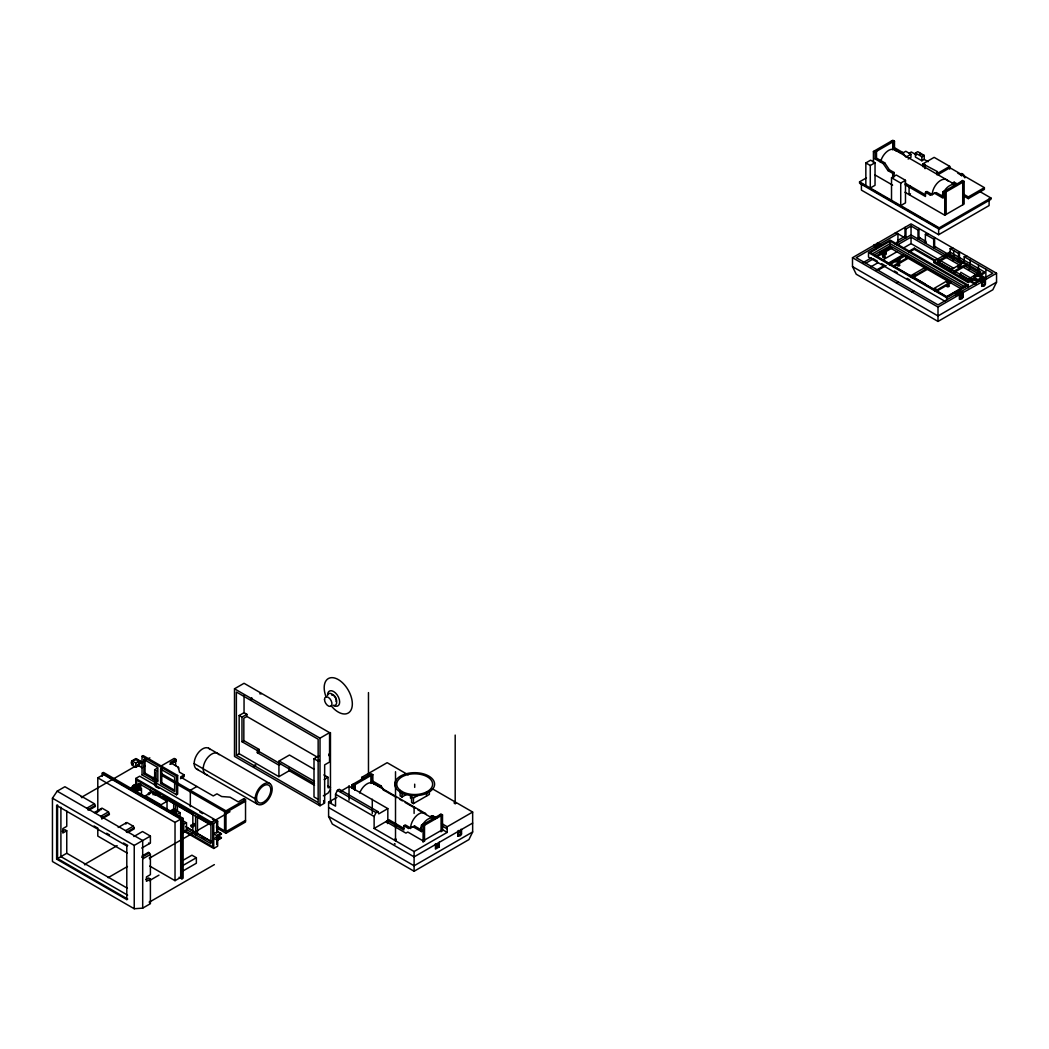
<?xml version="1.0" encoding="UTF-8"?>
<svg xmlns="http://www.w3.org/2000/svg" width="1049" height="1049" viewBox="0 0 1049 1049"><rect width="100%" height="100%" fill="white"/><g stroke="black" fill="none" stroke-linecap="round" stroke-linejoin="round"><path stroke-width="1.5" d="M180.507 778.673L184.191 776.548L184.191 774.909L180.507 777.034L213.275 795.955L216.959 793.831L221.68 796.545L230.085 797.148L238.267 801.869L243.879 798.63L245.532 799.587L245.532 821.983L225.981 833.273L216.382 827.727M961.33 288.973L890.116 247.866L890.116 245.781L962.72 287.688L946.683 296.946L874.079 255.038L890.116 245.781M920.537 155.003L920.537 153.39L919.58 153.941M170.213 810.943L173.701 808.936L180.153 812.66L180.14 815.348L177.819 816.686M81.94 797.778L81.193 796.676M84.917 864.953L84.418 863.93M252.311 699.106L251.76 698.018M133.931 788.402L133.984 788.153A2.295 1.324 0 0 1 135.609 787.209L136.2 787.17A2.295 1.324 0 0 1 137.825 787.55M432.004 788.586L472.653 812.044L472.653 831.975L468.929 839.593L414.106 871.247L332.323 824.042L328.599 816.424L328.599 802.144L335.536 806.143L335.536 794.237L337.398 790.343L339.247 789.268L377.85 811.559L378.781 813.84L387.828 808.609L387.828 820.528L374.126 828.435L374.126 816.515L375.988 812.621L377.85 811.559M877.659 243.171L911.043 223.883L996.55 273.251L996.55 282.155L992.826 289.773L938.003 321.427L856.22 274.209L852.496 266.59L852.496 257.687L873.843 245.361L875.705 246.436L875.705 249.478M145.916 879.495L148.538 877.974L150.4 879.049L150.4 903.687L142.69 908.146L134.233 908.736L52.45 861.517L52.45 798.197L57.184 791.169L64.907 786.724L94.449 803.783L95.38 806.458L88.955 810.169M330.474 789.569L328.035 793.123L323.354 795.824M961.33 174.632L961.395 174.567A2.295 1.324 60 0 1 963.69 175.891L963.952 176.429A2.295 1.324 60 0 1 964.123 176.979M924.208 159.422L921.874 160.772L915.423 157.048L915.423 153.023L917.757 151.672L924.208 155.396L924.208 159.422L928.155 161.703M896.489 283.086L898.35 282.011M911.909 291.989L913.758 290.901M873.424 162.752L873.424 151.476L892.83 140.264L894.482 141.222L894.482 147.699L902.664 152.42L905.811 157.075M875.076 152.42L876.492 151.607L876.492 158.084L884.674 162.805L889.395 169.794L894.115 172.521L894.115 176.77L892.699 177.596L892.699 173.334L887.979 170.607L883.258 163.618L875.076 158.897L875.076 152.42L873.424 151.476M891.414 141.09L893.066 142.035L894.482 141.222M865.845 185.476L865.845 162.923L870.604 160.182L875.036 162.739L875.036 185.293L870.277 188.033L870.277 165.493L875.036 162.739M875.076 158.897L876.492 158.084M893.066 142.035L893.066 148.512L894.482 147.699M883.258 163.618L884.674 162.805M902.664 152.42L901.248 153.233L893.066 148.512M902.966 152.892L905.798 151.266L910.952 154.242L910.952 157.376L908.132 159.015M979.95 191.626L990.925 197.973L990.925 199.362L939.209 229.233L859.564 183.247L859.564 181.844L866.422 177.884M908.88 153.377L911.306 151.974L916.459 154.95M906.716 156.681L910.952 154.242M887.979 170.607L889.395 169.794M922.373 155.554L923.317 155.003M892.699 173.334L894.115 172.521M915.423 153.023L921.874 156.747L924.208 155.396M891.519 177.753L896.279 175.013L905.484 180.323L905.484 202.863L900.724 205.617L900.724 183.064L891.519 177.753L891.519 200.307M922.858 166.673L922.858 163.88L934.148 157.363L949.738 166.358L949.738 169.151M922.858 163.88L937.426 171.616L936.849 174.75M900.724 183.064L905.484 180.323M910.493 186.224L909.077 187.05L909.077 194.629L910.493 193.803M949.738 166.358L938.449 172.875L936.849 171.957M937.885 174.724L949.948 167.761L984.382 187.64L984.382 189.358L968.306 198.641L964.175 196.255M904.985 184.69L925.467 196.504L925.467 192.255L926.883 191.442L931.604 194.157L936.324 192.623L943.143 196.556M925.467 192.255L930.188 194.983L931.604 194.157M930.188 194.983L936.324 192.623M957.029 183.811L954.315 182.238L952.898 183.05L956.976 185.411M934.908 193.436L943.09 198.156L943.09 191.692L944.506 190.866L946.159 191.823L946.159 214.389M944.743 191.01L961.304 181.451L962.72 182.251L962.72 204.83M943.09 191.692L944.743 192.636L964.136 181.438L964.136 204.004L944.743 215.215L904.972 192.255M876.885 244.181L877.095 243.394A2.295 1.324 0 0 1 878.118 245.623A2.295 1.324 0 0 1 874.276 245.02L877.462 247.394M876.885 243.381L881.186 245.243M875.705 246.436L856.22 257.687L938.003 304.905L957.488 293.654M879.508 244.233L897.944 233.599L897.944 242.503L897.013 241.965M905.012 228.446L905.943 228.984L911.043 226.033L918.006 230.046L918.937 229.508M945.28 301.456L868.506 257.123L868.506 252.56L890.116 240.077L968.293 285.223L968.293 287.557M890.116 241.152L870.368 252.56L946.683 296.618L966.444 285.223L890.116 241.152L890.116 243.63L965.028 286.875M964.175 194.537L968.306 196.924L984.382 187.64M871.771 254.225L890.116 243.63M897.97 240.352L905.012 236.274M880.19 252.521L883.442 250.645L885.5 251.826A2.295 1.324 0 0 1 885.5 253.701A2.295 1.324 0 0 1 882.248 253.701L880.19 252.521L880.19 253.596L875.299 256.415M863.17 262.578L871.522 257.766M885.422 249.728L888.215 248.128M895.164 244.115L911.043 234.937L961.382 263.994M890.116 247.866L883.442 251.721L883.442 250.645M865.464 263.404L873.751 258.618M876.518 257.018L882.039 253.832M884.805 252.232L891.716 248.246M897.236 245.06L911.043 237.087L984.854 279.703M926.306 242.673L925.388 243.211L925.388 234.307L928.168 233.77M919.868 237.874L918.006 238.949L918.006 230.046M870.985 266.761L877.895 262.774M882.039 260.375L897.236 251.603M902.756 248.416L911.043 243.63L953.633 268.216M859.564 181.844L939.209 227.83L990.925 197.973M876.282 270.144L883.324 266.079M887.546 263.64L903.032 254.697M908.67 251.445L914.308 248.193L935.354 260.349M861.413 183.575L861.413 190.118L938.645 234.701L989.102 205.565L989.102 199.022M877.698 270.406L886.143 265.528M888.962 263.902L903.032 255.772M908.67 252.521L914.308 249.269L935.354 261.411M925.388 234.307L933.689 239.093L934.607 238.556M889.382 264.899L905.392 255.641L950.879 281.919L950.879 282.981L936.206 291.452M896.043 262.093L900.055 259.785M893.499 265.738L908.172 257.254L908.172 258.316L893.499 266.787M935.538 246.935L933.689 248.01L933.689 239.093M950.197 253.084L950.197 248.626L952.99 248.102M981.667 278.824L981.667 277.5L977.943 279.65L977.943 280.962L974.455 278.955L968.188 282.574L933.78 262.63L933.78 261.306L949.896 251.996L984.382 271.901L984.382 273.225L979.412 276.084M909.457 276.49L925.467 267.233L925.467 268.295M910.781 276.766L914.794 274.458M937.491 261.306L949.896 254.146L980.658 271.901L968.253 279.073L937.491 261.306L937.491 262.63L949.896 255.458L963.939 263.561M911.306 277.552L927.316 268.295L927.316 269.37L912.643 277.841M950.197 257.543L951.128 257.005M950.197 248.626L958.537 253.452L959.468 252.914M952.204 260.414L953.685 259.549L953.685 250.645M964.215 261.175L964.215 256.73L966.994 256.192M960.399 261.28L958.537 262.355L958.537 253.452M963.939 262.25L951.535 269.409L951.535 270.734M966.719 265.174L954.315 272.334L954.315 271.022L966.719 263.85L966.719 265.174L980.658 273.225M234.504 688.8L244.05 683.292L329.556 732.648L329.556 762.046L324.652 764.865L324.652 803.088L320.011 805.763L234.504 756.408L234.504 688.8L320.011 738.168L329.556 732.648M933.413 288.79L948.086 280.319L948.086 281.368M968.712 269.947L970.194 269.082L970.194 260.178M934.869 291.163L950.879 281.919M102.264 776.365L102.264 773.126L103.471 772.431L183.116 818.39L183.116 878.144L181.91 878.839L179.104 877.226M947.077 286.521L947.994 285.984M97.793 811.808L97.793 777.82L104.677 773.847M139.687 765.023L135.741 767.304L131.977 765.127L131.977 760.84L135.924 758.558L142.008 762.072M137.668 760.079A2.295 1.324 60 0 0 136.042 759.148L131.754 761.535A2.295 1.324 60 0 0 131.754 764.183L131.977 764.511M56.633 805.448L57.564 804.911L57.564 858.567L127.729 899.072L126.798 899.609L56.633 859.105L56.633 805.448L126.798 845.953L127.729 845.415L123.52 842.99M142.035 774.936L142.035 756.237L143.175 755.582L177.661 775.486L177.661 794.106L176.507 794.762L142.035 774.857M933.78 261.306L968.253 281.211L984.382 271.901M131.977 760.84L135.741 763.003L139.687 760.735M143.897 759.463L157.835 767.501L157.835 781.833L143.897 773.782L143.897 759.463L145.037 758.794L145.037 773.126L157.586 780.364M946.657 300.053L946.683 297.693L968.293 285.223M81.888 797.083L149.85 757.85M983.608 278.575L992.826 273.251L964.215 256.73M852.496 257.687L938.003 307.055L959.927 294.389L960.32 298.978A2.295 1.324 0 0 0 962.615 297.654L962.536 292.75A2.295 1.324 0 0 0 958.694 292.147A2.295 1.324 0 0 0 959.73 294.376C962.916 294.271 958.576 292.75 960.137 294.297M962.576 292.868L983.267 281.224L982.638 280.594L981.943 280.909L982.638 286.102A2.295 1.324 0 0 0 984.932 284.764L984.854 279.86A2.295 1.324 0 0 0 981.012 279.27A2.295 1.324 0 0 0 982.048 281.486L982.244 281.499M984.88 279.978L996.55 273.251M143.897 766.622L145.037 765.967M314.49 785.308L289.236 770.727L278.929 776.68L239.159 753.72L239.159 715.51L244.05 712.677L246.882 714.317L246.882 716.454L317.493 757.221M135.741 785.858L135.741 778.476L139.687 776.194L217.668 821.21L217.668 831.555L213.721 833.824L217.484 836.001L221.431 833.719L218.874 835.817L218.874 838.872L221.431 838.02L217.484 840.301L213.721 838.125M143.897 773.782L145.037 773.126M239.159 715.51L241.978 717.136L246.882 714.317M996.55 282.155L938.003 315.959L852.496 266.59M86.739 808.228L94.449 803.783M154.675 777.715L154.675 769.691L157.468 768.078M160.261 766.478L174.213 758.414L175.865 759.371L175.865 760.997L170.266 764.236M246.882 716.454L243.84 718.211L243.84 740.62L241.978 741.695L241.978 717.136M87.67 809.841L95.38 805.383M175.865 759.371L170.266 762.597L178.435 767.33L179.471 772.182L184.191 774.909M160.615 769.114L174.658 777.217L174.658 791.549L160.615 783.446L160.615 769.114L161.769 768.458L161.769 782.777L174.396 790.081M170.043 764.092L175.865 760.997M131.977 786.645L135.924 784.364M130.915 788.271L133.367 786.855M94.266 812.582L101.976 808.123L108.467 811.874L109.398 814.549L101.687 819.007M62.271 831.201L64.907 829.68L66.756 830.756L66.756 853.257L127.388 888.254M95.905 812.7L99.76 810.484M66.756 830.756L62.822 833.024L62.809 828.631L66.756 826.35L66.756 811.087M136.593 791.549L141.484 788.717L141.484 795.194M108.467 811.874L100.756 816.319L101.687 817.932L109.398 813.486M160.615 783.446L161.769 782.777M142.035 756.237L176.507 776.142L177.661 775.486M145.405 796.624L145.405 795.785L151.436 792.297L167.027 801.305L167.027 809.448M56.633 859.105L66.756 853.257M236.366 755.332L318.149 802.551L318.149 739.23L236.366 692.025L236.366 755.332L239.159 753.72M118.196 827.464L126.837 822.482L133.289 826.192L134.206 827.805L134.206 828.88L127.781 832.591M145.405 795.785L160.982 804.793L167.027 801.305M241.978 741.695L257.32 750.546L259.182 749.471L259.182 751.622L314.464 783.537M196.884 786.488L190.328 790.277L190.328 806.681M257.32 750.546L257.32 752.697L259.182 751.622M125.565 830.651L133.289 826.192M126.496 832.263L134.206 827.805M175.878 813.014L177.268 811.113L175.878 813.014L173.085 811.401L174.488 809.5L174.488 810.589M84.903 864.245L117.121 845.638M133.879 836.525L142.52 831.529L150.4 836.079L150.4 843.055L141.759 848.051M176.665 814.667L180.153 812.66M279.126 763.134L279.126 760.984L289.445 755.031L314.254 769.363M52.45 798.197L134.233 845.415L150.4 836.079M97.793 777.82L175.026 822.403L180.69 819.125L180.69 877.397L175.026 880.675L149.758 866.081M102.264 773.126L181.91 819.085L183.116 818.39M257.32 752.697L278.929 765.167L280.778 764.092M183.116 824.003L186.486 822.809L186.486 830.965L183.116 832.159M142.113 855.997L148.538 852.286L150.4 854.437L150.4 874.643L146.454 876.925L146.454 881.317L150.4 879.049M141.759 857.282L149.469 852.824M108.099 877.685L127.44 866.513M318.162 799.338L314.005 796.938L314.005 758.715L318.896 755.896M142.69 858.882L150.4 854.437M161.533 773.651L225.981 810.864L245.532 799.587M225.981 812.503L245.532 801.213M149.915 857.938L229.993 811.703M135.741 778.476L213.721 823.491L217.668 821.21M211.4 841.757L197.487 833.719L195.625 834.794L195.625 816.279M225.981 831.634L245.532 820.357M183.549 860.023L191.928 855.184L196.36 857.741L196.36 863.235L182.408 871.286M324.167 779.551L328.035 777.322L328.035 787.76L330.474 787.432L327.721 785.832M149.299 880.714L158.963 875.141M182.408 865.792L196.36 857.741M183.942 831.267L213.721 848.457L217.668 846.176L217.668 840.275M361.695 780.207L361.695 777.375L387.147 762.689L408.179 774.831M384.183 790.54L381.036 785.885L372.854 781.164L372.854 774.686L371.202 773.729L351.795 784.927L351.795 788.153M340.178 791.549L349.225 786.33L387.828 808.609M149.469 902.074L214.363 864.612M351.795 784.927L353.447 785.885L354.864 785.072L354.864 789.923M369.786 774.542L371.438 775.499L372.854 774.686M328.599 802.144L336.873 797.371M371.438 775.499L371.438 781.977L372.854 781.164M381.036 785.885L379.62 786.698L371.438 781.977M400.141 790.356L400.141 795.942L402.003 797.017L407.261 793.975M429.369 791.615L429.369 794.408L413.424 803.613L411.575 802.537L411.575 798.787L410.5 798.171L410.5 796.335L413.188 794.788M410.5 796.335L413.424 798.027L418.682 794.998M387.448 823.544L387.448 820.515L388.864 819.689L403.878 828.369M403.839 825.72L405.255 824.894L409.975 827.622L414.696 826.087L422.865 830.808L421.449 831.621L413.28 826.9L408.559 828.448L403.839 825.72L403.839 829.969L387.448 820.515M408.559 828.448L409.975 827.622M413.28 826.9L414.696 826.087M436.764 818.063L432.673 815.702L431.257 816.515L435.348 818.876M421.449 831.621L421.449 825.157L422.865 824.33L424.517 825.288L424.517 841.403M423.101 824.475L439.675 814.916L441.091 815.716L441.091 831.844M421.449 825.157L423.101 826.101L442.508 814.903L442.508 831.018M441.59 823.504L447.202 826.743L472.653 812.044M374.126 828.435L414.106 851.513L447.202 832.395L447.202 826.743M472.653 823.072L414.106 856.876L328.599 807.507M435.794 847.159L438.639 845.651L438.639 842.701M457.81 836.197L457.81 831.634L457.757 836.223L461.573 834.021M472.653 831.975L414.106 865.779L328.599 816.424M435.886 845.586L437.118 845.887L435.886 846.176M951.954 183.011L954.315 182.238M430.313 816.476L432.673 815.702M221.431 837.39L221.313 837.43A2.295 1.324 60 0 1 218.874 834.388M330.461 802.708C333.608 801.488 327.314 801.488 330.461 802.708L330.461 732.569M895.151 233.062L897.944 233.599M458.138 831.306C461.337 831.201 456.997 829.693 458.557 831.241M458.138 832.119L458.741 832.159A2.295 1.324 0 0 0 461.036 830.834L460.957 830.493A2.295 1.324 0 0 0 460.734 830.165M328.796 755.647L328.796 754.087M255.012 764.747L255.825 765.219M395.224 844.104L394.411 843.632M323.538 800.597L324.416 801.882L323.538 802.144M149.469 858.777L149.469 857.597M149.469 902.664L149.469 901.484M876.492 151.607L874.84 150.65M354.864 785.072L353.211 784.114M957.816 173.19L960.648 174.829M964.136 181.438L962.484 180.48L961.304 181.451M894.692 149.771L955.731 185.017A12.024 6.95 -60 0 0 942.343 194.773M905.038 183.077L925.52 194.904M865.845 162.923L870.277 165.493M874.8 174.829L892.62 185.122M862.816 184.388L867.025 186.814M871.234 189.24L879.665 194.104M882.471 195.73L892.306 201.408M895.112 203.034L897.918 204.647M900.724 206.273L904.946 208.699M907.752 210.325L910.558 211.95M913.364 213.563L923.199 219.241M926.005 220.867L938.645 228.157L938.645 234.701M918.937 237.349L926.018 241.427M934.607 246.397L947.929 254.081M959.468 260.742L963.231 262.919M964.215 265.633L985.876 278.142L985.876 269.239M978.179 275.481L985.47 279.637L985.431 284.227L981.667 286.403L981.707 281.814L974.455 277.631L974.455 278.955M981.667 281.84L979.805 280.765L961.29 291.452L963.152 292.527L963.113 297.116L959.35 299.293L959.389 294.703L955.626 292.527L955.626 295.569M898.691 234.242L903.609 237.087M960.727 272.307L977.76 282.142M938.16 261.962L952.19 270.065M960.609 274.93L976.042 283.833M969.027 280.857L974.639 284.109M908.172 258.316L905.392 256.717L905.392 255.641M959.35 290.389L963.113 292.553M880.19 253.596L882.248 254.776A2.295 1.324 0 0 0 885.277 254.894A2.295 1.324 0 0 0 885.867 253.176M882.943 256.258L883.874 256.795M897.577 264.702L898.508 265.24M910.06 275.244L925.467 284.148M868.506 252.56L946.683 297.693M874.604 259.575L877.423 261.201M881.671 263.653L884.491 265.279M894.391 270.996L897.21 272.622M907.11 278.339L909.929 279.978M442.508 814.903L440.855 813.945L439.675 814.916M403.065 793.87L402.003 793.254L402.003 797.017M373.051 783.236L425.029 813.25M361.695 777.375L364.501 779.001M382.728 789.517L396.745 797.607M399.538 799.233L402.344 800.846M405.15 802.472L414.958 808.136M417.764 809.749L430.378 817.027M442.508 826.179L447.202 828.894M447.202 832.395L442.508 829.693L423.101 840.892L407.773 832.041L405.911 833.116L385.966 821.603M314.005 758.715L318.162 761.115M323.905 774.923L328.035 777.322M337.398 790.343L375.988 812.621M243.84 740.62L259.182 749.471M279.126 760.984L314.451 781.387M335.536 794.237L374.126 816.515M208.659 748.239L269.698 783.485A12.024 6.95 -60 0 1 265.882 802.105A12.024 6.95 -60 0 1 255.471 796.099A12.024 6.95 -60 0 1 269.698 783.485M194.144 763.567L255.182 798.8M196.635 769.074L257.674 804.308M154.675 769.691L157.416 771.277M142.035 763.397L138.547 761.39L138.547 765.678L142.035 767.698M161.559 775.316L224.565 811.69L224.565 830.821L216.343 826.074M156.131 786.763L158.95 788.389M199.821 811.992L202.641 813.618M212.501 819.308L215.32 820.934M156.039 792.9L160.156 795.273M162.897 796.847L188.951 811.9M190.328 812.687L193.068 814.273M197.186 816.646L210.901 824.566M217.668 831.555L221.431 833.719M138.652 787.078L141.484 788.717M173.085 810.3L175.878 811.913M103.471 774.542L180.69 819.125M182.618 820.567L186.486 822.809M185.725 826.664L194.183 831.542M197.002 833.168L211.098 841.311M186.722 827.504L193.37 831.346M202.077 837.168L204.909 838.807M186.197 829.353L210.928 843.632L210.928 825.104L138.534 783.315L138.534 786.396M184.598 830.572L212.79 846.845L212.79 824.029L136.672 780.089L136.672 784.718M148.538 843.055L149.469 843.593M57.184 791.169L142.69 840.537L142.69 908.146M94.043 825.969L96.849 827.595M106.683 833.26L109.489 834.886M127.283 853.112L97.793 836.079L97.793 827.989M127.624 895.151L60.908 856.627L60.908 807.179M252.258 699.29L251.747 698.214M221.431 834.348L221.313 834.178A2.295 1.324 60 0 0 219.346 833.339M217.694 837.168L217.431 836.512M261.188 693.861L260.244 693.009L259.982 693.966M438.613 845.533L438.639 845.651A2.295 1.324 0 0 0 435.794 844.602M984.264 281.945L984.264 285.708M978.494 264.977L978.494 273.881M974.455 275.481L974.455 276.805M968.306 196.924L968.306 198.641M968.253 281.211L968.253 282.535M968.266 285.236L968.266 287.583M961.946 294.835L961.946 298.598M959.468 251.839L959.468 261.817M949.896 251.996L949.896 253.32M949.896 254.146L949.896 255.458M944.743 192.636L944.743 215.215M939.209 227.83L939.209 229.233M938.003 307.055L938.003 321.427M934.607 237.494L934.607 247.472M925.034 164.47L925.034 168.653M924.457 164.798L924.457 167.591M921.874 156.747L921.874 160.772M918.937 228.433L918.937 238.411M914.308 248.193L914.308 249.269M911.043 226.033L911.043 234.937M911.043 237.087L911.043 243.63M905.943 228.984L905.943 237.887L905.012 237.349L905.012 227.371M892.83 149.955L892.83 141.917L876.256 151.476L876.256 157.914M882.248 253.701L882.248 254.776M874.25 244.902L874.25 245.715M461.573 829.471L461.521 834.06M460.367 831.778L460.367 835.529M458.347 831.332L458.741 835.922A2.295 1.324 0 0 0 461.036 834.584L460.957 829.68A2.295 1.324 0 0 0 460.734 829.366M455.187 735.074L455.187 803.98M439.256 842.347L439.256 846.91L435.44 849.113L435.466 844.537M439.177 842.399L439.177 846.949M436.004 847.186L435.794 844.209A2.295 1.324 0 0 1 435.243 844.078M426.576 791.838L426.576 796.021M423.101 826.101L423.101 842.229M414.696 784.167L414.696 787.379M414.106 807.206L414.106 813.447M414.106 851.513L414.106 871.247M413.424 798.027L413.424 803.613M395.512 771.723L395.512 841.285M372.277 799.233L372.277 813.591M371.202 783.419L371.202 775.368L354.628 784.94L354.628 789.766M368.474 692.589L368.474 775.486M353.447 785.885L353.447 789.123M349.042 785.819L349.042 800.177M320.011 738.168L320.011 805.763M289.236 767.855L289.236 770.727M278.929 765.167L278.929 776.68M244.05 695.421L244.05 712.677M243.879 798.63L243.879 800.269M225.981 810.864L225.981 833.273M217.484 836.001L217.484 840.301M216.737 821.747L216.737 833.155M216.737 839.672L216.737 844.563M213.721 823.491L213.721 848.457M197.487 816.738L197.487 833.719M192.846 814.667L192.846 833.181M183.759 824.383L183.759 832.539M181.91 819.085L181.91 878.839M178.435 767.33L178.435 768.956M177.412 805.16L177.412 811.323M176.507 776.142L176.507 794.762M175.629 760.866L175.629 765.652M175.55 804.688L175.55 810.864M175.026 822.403L175.026 880.675M173.701 803.613L173.701 809.789M160.982 804.793L160.982 805.619M156.091 772.156L156.091 780.902M156.091 782.541L156.091 786.907M154.99 792.205L154.99 795.299M154.675 780.902L154.675 785.688M153.128 791.733L153.128 794.827M150.348 790.133L150.348 793.214M140.618 784.324L140.618 789.215M140.396 783.773L140.396 789.949M135.741 763.003L135.741 767.304M134.233 845.415L134.233 908.736M126.798 845.953L126.798 899.609M125.906 823.019L125.906 824.081M101.058 808.661L101.058 809.736M198.392 769.612A12.024 6.95 -60 0 1 196.635 755.188A12.024 6.95 -60 0 1 210.01 749.497M207.453 774.844A12.024 6.95 -60 0 1 205.696 760.42A12.024 6.95 -60 0 1 219.071 754.729M326.069 696.916A19.918 11.5 60 0 1 335.811 678.401A19.918 11.5 60 0 1 352.123 706.646A19.918 11.5 60 0 1 331.222 705.833M327.576 695.015A8.549 4.93 60 0 1 333.621 691.527A8.549 4.93 60 0 1 339.666 701.991A8.549 4.93 60 0 1 333.621 705.479M327.367 695.408A6.7 3.868 60 0 1 335.3 697.533A6.7 3.868 60 0 1 333.176 705.466M331.628 695.041A3.999 2.308 60 0 1 335.339 696.903A3.999 2.308 60 0 1 336.073 701.545M138.009 760.577A2.295 1.324 60 0 1 138.271 761.115M134.757 759.896A2.295 1.324 60 0 1 135.006 759.646L135.347 759.542A2.295 1.324 60 0 1 136.58 760.066M161.022 774.437A1.311 0.761 60 0 1 161.022 775.958M150.833 792.441A1.311 0.761 60 0 1 151.738 791.615A1.311 0.761 60 0 1 152.63 793.477M148.853 794.736A1.311 0.761 60 0 1 148.578 792.992A1.311 0.761 60 0 1 149.981 793.7M218.756 838.898A2.295 1.324 60 0 1 217.943 838.689M217.523 834.755A2.295 1.324 60 0 1 218.362 835.24M137.825 789.438A2.295 1.324 0 0 1 136.803 789.779L136.2 789.818A2.295 1.324 0 0 1 134.574 789.438M133.879 787.156A3.291 1.901 0 0 0 133.026 788.009L132.921 788.494A3.291 1.901 0 0 0 136.2 790.395L137.052 790.33A3.291 1.901 0 0 0 139.373 788.979L139.491 788.494A3.291 1.901 0 0 0 139.045 787.55M134.56 786.855A3.291 1.901 0 0 1 135.347 786.658M137.052 786.658A3.291 1.901 0 0 1 137.852 786.855M884.805 254.382A1.311 0.761 0 0 1 882.943 254.382M884.805 256.258A1.311 0.761 0 0 1 884.884 257.28A1.311 0.761 0 0 1 883.114 257.411A1.311 0.761 0 0 1 882.734 256.415M899.439 264.702A1.311 0.761 0 0 1 899.518 265.725A1.311 0.761 0 0 1 897.76 265.869A1.311 0.761 0 0 1 897.367 264.859M899.439 261.752A1.311 0.761 0 0 1 898.508 263.05M934.056 290.022A1.311 0.761 0 0 1 934.239 288.868A1.311 0.761 0 0 1 936.18 289.17A1.311 0.761 0 0 1 935.328 290.219M949.135 282.653A1.311 0.761 0 0 1 948.925 283.571M948.335 283.755A1.311 0.761 0 0 1 947.667 283.755M936.259 290.337A1.311 0.761 0 0 1 936.259 290.73M958.327 294.559A2.295 1.324 0 0 0 959.73 295.175L960.32 295.228A2.295 1.324 0 0 0 962.615 293.89L962.536 293.55A2.295 1.324 0 0 0 959.73 292.619A2.295 1.324 0 0 0 958.104 294.245M878.485 246.148A2.295 1.324 0 0 0 877.095 244.207L876.492 244.155A2.295 1.324 0 0 0 874.197 245.479L874.276 245.833A2.295 1.324 0 0 0 874.499 246.148M877.646 246.633A2.295 1.324 0 0 1 875.338 246.633M948.925 285.446A1.311 0.761 0 0 1 949.004 286.469A1.311 0.761 0 0 1 947.247 286.6A1.311 0.761 0 0 1 946.867 285.603M420.715 828.238A12.024 6.95 -60 0 1 434.102 818.469M359.676 792.992A12.024 6.95 -60 0 1 374.401 784.482M410.513 828.566A12.024 6.95 -60 0 1 416.82 815.44A12.024 6.95 -60 0 1 426.392 814.496M960.399 273.946A1.311 0.761 0 0 1 959.783 274.799M880.465 162.385A12.024 6.95 -60 0 1 887.559 151.095A12.024 6.95 -60 0 1 896.043 151.03M932.155 195.101A12.024 6.95 -60 0 1 938.449 181.975A12.024 6.95 -60 0 1 948.021 181.031M961.251 175.406A3.291 1.901 60 0 1 961.815 175.996M960.307 174.567A3.291 1.901 60 0 1 960.53 174.055L960.91 173.714A3.291 1.901 60 0 1 964.188 175.603L964.556 176.376A3.291 1.901 60 0 1 964.87 177.897M132.41 763.082L133.275 764.144L132.41 763.082M216.055 837.181L216.907 838.243L216.055 837.181M250.554 698.988L251.406 700.05L250.554 698.988M253.53 766.163L254.382 767.225L253.583 766.045M318.581 759.83L319.434 760.892L318.581 759.83M318.581 803.718L319.434 804.78L318.581 803.718M133.026 785.819L132.921 786.304A3.291 1.901 0 0 0 136.2 788.205L137.052 788.14A3.291 1.901 0 0 0 139.373 786.802L139.491 786.304A3.291 1.901 0 0 0 136.2 784.416L135.347 784.468A3.291 1.901 0 0 0 133.026 785.819M133.984 785.963L133.905 786.304A2.295 1.324 0 0 0 136.2 787.629L136.803 787.589A2.295 1.324 0 0 0 138.429 786.645L138.507 786.304A2.295 1.324 0 0 0 136.2 784.98L135.609 785.019A2.295 1.324 0 0 0 133.984 785.963M367.517 774.398L369.458 774.542L367.517 774.398M394.411 839.528C396.089 842.216 397.623 837.561 394.411 839.528M454.23 802.891L456.171 803.036L454.23 802.891M875.797 245.374L877.213 245.479L875.797 245.374M982.638 282.338L982.048 282.299A2.295 1.324 0 0 1 981.012 280.07A2.295 1.324 0 0 1 984.854 280.673L984.932 281.014A2.295 1.324 0 0 1 982.638 282.338M265.528 800.767A10.07 5.809 -60 0 0 268.714 785.176A10.07 5.809 -60 0 0 256.808 795.745A10.07 5.809 -60 0 0 265.528 800.767M324.508 699.473A5.258 3.029 60 0 0 330.081 706.41A5.258 3.029 60 0 0 330.081 698.975A5.258 3.029 60 0 0 324.508 699.473M152.931 778.03A1.311 0.761 60 0 0 154.334 779.774A1.311 0.761 60 0 0 154.334 777.912A1.311 0.761 60 0 0 152.931 778.03M190.892 825.589A1.311 0.761 60 0 0 192.282 827.32A1.311 0.761 60 0 0 192.282 825.458A1.311 0.761 60 0 0 190.892 825.589M193.304 824.199A1.311 0.761 60 0 0 194.708 825.93A1.311 0.761 60 0 0 194.708 824.068A1.311 0.761 60 0 0 193.304 824.199M404.744 794.132A19.918 11.5 0 0 0 434.601 784.167A19.918 11.5 0 0 0 404.744 774.214A19.918 11.5 0 0 0 404.744 794.132M402.003 791.497A17.938 10.359 0 0 0 432.018 786.855A17.938 10.359 0 0 0 410.054 774.162A17.938 10.359 0 0 0 402.003 791.497M882.943 253.307A1.311 0.761 0 0 0 885.146 252.966A1.311 0.761 0 0 0 883.533 252.035A1.311 0.761 0 0 0 882.943 253.307M897.577 261.752A1.311 0.761 0 0 0 899.78 261.411A1.311 0.761 0 0 0 898.167 260.48A1.311 0.761 0 0 0 897.577 261.752M947.077 282.509A1.311 0.761 0 0 0 949.266 282.168A1.311 0.761 0 0 0 947.667 281.237A1.311 0.761 0 0 0 947.077 282.509M958.196 267.167A1.311 0.761 0 0 0 960.399 266.826A1.311 0.761 0 0 0 958.786 265.895A1.311 0.761 0 0 0 958.196 267.167"/></g></svg>
